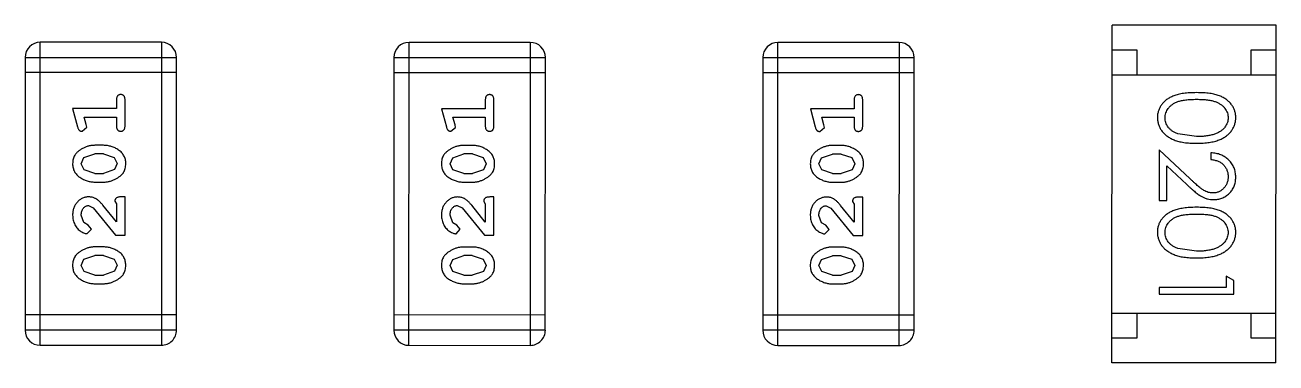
# Model space of a CAD drawing. Header units: inches. Extents: x -29 to 164, y -51 to 83.
# Drawn here: x 133.1 to 135.618, y 15.215 to 15.895 of the extents above; entities that cross this region are included whole.
import ezdxf

# ---------------------------------------------------------------- set-up
doc = ezdxf.new("R2010")
doc.units = ezdxf.units.IN
doc.header["$LTSCALE"] = 1.21
doc.header["$MEASUREMENT"] = 0
doc.layers.get('0').update_dxf_attribs({"linetype": 'CONTINUOUS'})

msp = doc.modelspace()

# ---------------------------------------------------------------- linework, layer by layer
at = {"color": 7, "linetype": 'Continuous'}
for p, q in [((135.2876, 15.2151), (135.2878, 15.8951)), ((135.6178, 15.8951), (135.2878, 15.8951)), ((135.6176, 15.2151), (135.6178, 15.8951)), ((133.1307, 15.2507), (133.1309, 15.8603)), ((133.3747, 15.8603), (133.1309, 15.8603)), ((133.3747, 15.8603), (133.3746, 15.2507)), ((133.873, 15.2506), (133.8731, 15.8602)), ((134.117, 15.8601), (133.8731, 15.8602)), ((134.117, 15.8601), (134.1169, 15.2505)), ((134.6153, 15.2504), (134.6154, 15.86)), ((134.8592, 15.86), (134.6154, 15.86)), ((134.8592, 15.86), (134.8591, 15.2504)), ((135.2877, 15.8451), (135.3377, 15.8451)), ((135.3377, 15.8451), (135.3377, 15.7951)), ((135.5677, 15.7951), (135.5677, 15.8451)), ((135.5677, 15.8451), (135.6177, 15.8451)), ((133.1004, 15.8299), (133.1003, 15.2812)), ((133.1004, 15.8299), (133.4052, 15.8298)), ((133.4051, 15.2812), (133.4052, 15.8298)), ((133.8427, 15.8297), (133.8425, 15.2811)), ((133.8427, 15.8297), (134.1475, 15.8296)), ((134.1473, 15.281), (134.1475, 15.8296)), ((134.5849, 15.8296), (134.5848, 15.2809)), ((134.5849, 15.8296), (134.8897, 15.8295)), ((134.8896, 15.2809), (134.8897, 15.8295)), ((133.4052, 15.7993), (133.1004, 15.7994)), ((134.1474, 15.7992), (133.8426, 15.7992)), ((134.8897, 15.799), (134.5849, 15.7991)), ((135.2877, 15.7951), (135.6177, 15.7951)), ((133.2842, 15.7443), (133.2842, 15.727)), ((133.3015, 15.6924), (133.3015, 15.7443)), ((134.0265, 15.7441), (134.0265, 15.7268)), ((134.0438, 15.6922), (134.0438, 15.7441)), ((134.7688, 15.744), (134.7688, 15.7267)), ((134.7861, 15.6921), (134.7861, 15.744)), ((133.1961, 15.727), (133.206, 15.6904)), ((133.2842, 15.727), (133.1961, 15.727)), ((133.2234, 15.6947), (133.2193, 15.7097)), ((133.2193, 15.7097), (133.2842, 15.7097)), ((133.2842, 15.7097), (133.2842, 15.6924)), ((133.9384, 15.7268), (133.9483, 15.6903)), ((134.0265, 15.7268), (133.9384, 15.7268)), ((133.9657, 15.6945), (133.9615, 15.7095)), ((133.9615, 15.7095), (134.0265, 15.7095)), ((134.0265, 15.7095), (134.0265, 15.6922)), ((134.6807, 15.7267), (134.6905, 15.6901)), ((134.7688, 15.7267), (134.6807, 15.7267)), ((134.7079, 15.6944), (134.7038, 15.7094)), ((134.7038, 15.7094), (134.7688, 15.7094)), ((134.7688, 15.7094), (134.7688, 15.6921)), ((133.2152, 15.6814), (133.2244, 15.6893)), ((133.2244, 15.6893), (133.2234, 15.6947)), ((133.9574, 15.6812), (133.9667, 15.6891)), ((133.9667, 15.6891), (133.9657, 15.6945)), ((134.6997, 15.6811), (134.709, 15.689)), ((134.709, 15.689), (134.7079, 15.6944)), ((135.458, 15.6706), (135.4203, 15.6763)), ((133.2187, 15.6282), (133.241, 15.6358)), ((133.2585, 15.6531), (133.2407, 15.6531)), ((133.2582, 15.6357), (133.241, 15.6358)), ((133.2582, 15.6357), (133.28, 15.6285)), ((133.961, 15.628), (133.9833, 15.6356)), ((134.0007, 15.6529), (133.983, 15.6529)), ((134.0005, 15.6356), (133.9833, 15.6356)), ((134.0005, 15.6356), (134.0222, 15.6283)), ((134.7032, 15.6279), (134.7255, 15.6354)), ((134.743, 15.6527), (134.7253, 15.6527)), ((134.7427, 15.6354), (134.7255, 15.6354)), ((134.7427, 15.6354), (134.7645, 15.6282)), ((135.383, 15.6437), (135.383, 15.5418)), ((135.445, 15.5855), (135.383, 15.6437)), ((135.4868, 15.6379), (135.4868, 15.6244)), ((133.2134, 15.616), (133.2187, 15.6282)), ((133.2192, 15.6037), (133.2134, 15.616)), ((133.28, 15.6285), (133.2858, 15.6162)), ((133.2858, 15.6162), (133.2805, 15.6041)), ((133.9557, 15.6159), (133.961, 15.628)), ((133.9615, 15.6035), (133.9557, 15.6159)), ((134.0222, 15.6283), (134.028, 15.616)), ((134.028, 15.616), (134.0228, 15.6039)), ((134.6979, 15.6157), (134.7032, 15.6279)), ((134.7037, 15.6034), (134.6979, 15.6157)), ((134.7645, 15.6282), (134.7703, 15.6159)), ((134.7703, 15.6159), (134.765, 15.6037)), ((135.3983, 15.5418), (135.3984, 15.6116)), ((135.3984, 15.6116), (135.4384, 15.574)), ((133.241, 15.5964), (133.2192, 15.6037)), ((133.241, 15.5964), (133.2582, 15.5964)), ((133.2805, 15.6041), (133.2582, 15.5964)), ((133.9833, 15.5963), (133.9615, 15.6035)), ((133.9833, 15.5963), (134.0005, 15.5963)), ((134.0228, 15.6039), (134.0005, 15.5963)), ((134.7255, 15.5961), (134.7037, 15.6034)), ((134.7255, 15.5961), (134.7427, 15.5961)), ((134.765, 15.6037), (134.7427, 15.5961)), ((133.2407, 15.5791), (133.2585, 15.5791)), ((133.983, 15.579), (134.0007, 15.579)), ((134.7252, 15.5788), (134.743, 15.5788)), ((133.281, 15.5406), (133.2842, 15.5351)), ((133.2842, 15.5351), (133.2842, 15.4989)), ((133.3015, 15.5492), (133.2936, 15.5492)), ((133.3015, 15.4721), (133.3015, 15.5492)), ((134.0233, 15.5404), (134.0265, 15.5349)), ((134.0265, 15.5349), (134.0264, 15.4987)), ((134.0438, 15.5491), (134.0359, 15.5491)), ((134.0437, 15.472), (134.0438, 15.5491)), ((134.7656, 15.5403), (134.7687, 15.5347)), ((134.7687, 15.5347), (134.7687, 15.4986)), ((134.786, 15.5489), (134.7782, 15.5489)), ((134.786, 15.4718), (134.786, 15.5489)), ((135.383, 15.5418), (135.3983, 15.5418)), ((133.2188, 15.4976), (133.2134, 15.5124)), ((133.2279, 15.5319), (133.2376, 15.5272)), ((133.2376, 15.5272), (133.2826, 15.4721)), ((133.2842, 15.4989), (133.2572, 15.5325)), ((133.961, 15.4974), (133.9557, 15.5123)), ((133.9702, 15.5318), (133.9799, 15.527)), ((133.9799, 15.527), (134.0249, 15.472)), ((134.0264, 15.4987), (133.9994, 15.5323)), ((134.7033, 15.4973), (134.6979, 15.5121)), ((134.7125, 15.5316), (134.7222, 15.5268)), ((134.7222, 15.5268), (134.7671, 15.4718)), ((134.7687, 15.4986), (134.7417, 15.5321)), ((133.2273, 15.4926), (133.2188, 15.4976)), ((133.2254, 15.4753), (133.2338, 15.4841)), ((133.2338, 15.4841), (133.2273, 15.4926)), ((133.9695, 15.4924), (133.961, 15.4974)), ((133.9677, 15.4751), (133.9761, 15.484)), ((133.9761, 15.484), (133.9695, 15.4924)), ((134.7118, 15.4923), (134.7033, 15.4973)), ((134.7099, 15.475), (134.7184, 15.4838)), ((134.7184, 15.4838), (134.7118, 15.4923)), ((133.2826, 15.4721), (133.3015, 15.4721)), ((134.0249, 15.472), (134.0437, 15.472)), ((134.7671, 15.4718), (134.786, 15.4718)), ((133.2584, 15.4485), (133.2407, 15.4485)), ((134.0007, 15.4484), (133.983, 15.4484)), ((134.743, 15.4482), (134.7252, 15.4482)), ((135.4579, 15.4398), (135.4202, 15.4455)), ((133.2134, 15.4115), (133.2187, 15.4237)), ((133.2192, 15.3992), (133.2134, 15.4115)), ((133.2187, 15.4237), (133.241, 15.4312)), ((133.2582, 15.4312), (133.241, 15.4312)), ((133.2582, 15.4312), (133.2799, 15.424)), ((133.2799, 15.424), (133.2857, 15.4117)), ((133.2857, 15.4117), (133.2804, 15.3995)), ((133.9556, 15.4114), (133.9609, 15.4235)), ((133.9614, 15.399), (133.9556, 15.4114)), ((133.9609, 15.4235), (133.9832, 15.4311)), ((134.0004, 15.4311), (133.9832, 15.4311)), ((134.0004, 15.4311), (134.0222, 15.4238)), ((134.0222, 15.4238), (134.028, 15.4115)), ((134.028, 15.4115), (134.0227, 15.3994)), ((134.6979, 15.4112), (134.7032, 15.4234)), ((134.7037, 15.3989), (134.6979, 15.4112)), ((134.7032, 15.4234), (134.7255, 15.4309)), ((134.7427, 15.4309), (134.7255, 15.4309)), ((134.7427, 15.4309), (134.7645, 15.4237)), ((134.7645, 15.4237), (134.7703, 15.4114)), ((134.7703, 15.4114), (134.765, 15.3992)), ((133.2409, 15.3919), (133.2192, 15.3992)), ((133.2409, 15.3919), (133.2582, 15.3919)), ((133.2804, 15.3995), (133.2582, 15.3919)), ((133.9832, 15.3918), (133.9614, 15.399)), ((133.9832, 15.3918), (134.0004, 15.3918)), ((134.0227, 15.3994), (134.0004, 15.3918)), ((134.7255, 15.3916), (134.7037, 15.3989)), ((134.7255, 15.3916), (134.7427, 15.3916)), ((134.765, 15.3992), (134.7427, 15.3916)), ((135.5175, 15.3898), (135.5175, 15.3667)), ((135.5329, 15.381), (135.5175, 15.3898)), ((133.2407, 15.3746), (133.2584, 15.3746)), ((133.9829, 15.3745), (134.0007, 15.3744)), ((134.7252, 15.3743), (134.7429, 15.3743)), ((135.3829, 15.3668), (135.3829, 15.3533)), ((135.5175, 15.3667), (135.3829, 15.3668)), ((135.5329, 15.3533), (135.5329, 15.381)), ((135.3829, 15.3533), (135.5329, 15.3533)), ((133.4051, 15.3116), (133.1003, 15.3117)), ((134.1473, 15.3115), (133.8425, 15.3116)), ((134.8896, 15.3113), (134.5848, 15.3114)), ((135.2876, 15.3151), (135.6176, 15.3151)), ((135.3376, 15.3151), (135.3376, 15.2651)), ((135.5676, 15.2651), (135.5676, 15.3151)), ((133.4051, 15.2812), (133.1003, 15.2812)), ((134.1473, 15.281), (133.8425, 15.2811)), ((134.8896, 15.2809), (134.5848, 15.2809)), ((135.3376, 15.2651), (135.2876, 15.2651)), ((135.6176, 15.2651), (135.5676, 15.2651)), ((133.1307, 15.2507), (133.3746, 15.2507)), ((133.873, 15.2506), (134.1169, 15.2505)), ((134.6153, 15.2504), (134.8591, 15.2504)), ((135.6176, 15.2151), (135.2876, 15.2151))]:
    msp.add_line(p, q, dxfattribs=at)
for centre, start, end in [((133.1309, 15.8299), 89.988, 179.988), ((133.3747, 15.8298), 359.988, 89.988), ((133.8731, 15.8297), 89.988, 179.988), ((134.117, 15.8297), 359.988, 89.988), ((134.6154, 15.8296), 89.988, 179.988), ((134.8592, 15.8295), 359.988, 89.988), ((133.1308, 15.2812), 179.988, 269.988), ((133.3746, 15.2812), 269.988, 359.988), ((133.873, 15.2811), 179.988, 269.988), ((134.1169, 15.281), 269.988, 359.988), ((134.6153, 15.2809), 179.988, 269.988), ((134.8591, 15.2809), 269.988, 359.988)]:
    msp.add_arc(centre, 0.0305, start, end, dxfattribs=at)
for points, knots in [([(133.2929, 15.7553), (133.2923, 15.7553), (133.2911, 15.7552), (133.2894, 15.7547), (133.2879, 15.7539), (133.2866, 15.7527), (133.2855, 15.7511), (133.2848, 15.7492), (133.2843, 15.7469), (133.2843, 15.7452), (133.2842, 15.7443)], [0, 0, 0, 0, 0.11517, 0.223509, 0.328254, 0.438012, 0.553651, 0.682263, 0.830856, 1, 1, 1, 1]), ([(133.3015, 15.7443), (133.3015, 15.7452), (133.3015, 15.7469), (133.301, 15.7492), (133.3003, 15.7512), (133.2992, 15.7527), (133.2979, 15.7539), (133.2964, 15.7547), (133.2947, 15.7552), (133.2935, 15.7553), (133.2929, 15.7553)], [0, 0, 0, 0, 0.169012, 0.317488, 0.445429, 0.560977, 0.67065, 0.776666, 0.88492, 1, 1, 1, 1]), ([(134.0352, 15.7551), (134.0345, 15.7551), (134.0334, 15.755), (134.0317, 15.7545), (134.0302, 15.7537), (134.0289, 15.7525), (134.0278, 15.751), (134.027, 15.749), (134.0266, 15.7467), (134.0265, 15.745), (134.0265, 15.7441)], [0, 0, 0, 0, 0.11517, 0.223509, 0.328254, 0.438012, 0.553651, 0.682263, 0.830856, 1, 1, 1, 1]), ([(134.0438, 15.7441), (134.0438, 15.745), (134.0437, 15.7467), (134.0433, 15.749), (134.0426, 15.751), (134.0415, 15.7525), (134.0401, 15.7537), (134.0386, 15.7545), (134.0369, 15.755), (134.0358, 15.7551), (134.0352, 15.7551)], [0, 0, 0, 0, 0.169012, 0.317488, 0.445429, 0.560977, 0.67065, 0.776666, 0.88492, 1, 1, 1, 1]), ([(134.7774, 15.755), (134.7768, 15.755), (134.7756, 15.7549), (134.7739, 15.7544), (134.7724, 15.7535), (134.7711, 15.7524), (134.77, 15.7508), (134.7693, 15.7489), (134.7688, 15.7466), (134.7688, 15.7449), (134.7688, 15.744)], [0, 0, 0, 0, 0.11517, 0.223509, 0.328254, 0.438012, 0.553651, 0.682263, 0.830856, 1, 1, 1, 1]), ([(134.7861, 15.744), (134.786, 15.7449), (134.786, 15.7466), (134.7855, 15.7489), (134.7848, 15.7508), (134.7837, 15.7524), (134.7824, 15.7536), (134.7809, 15.7544), (134.7792, 15.7549), (134.778, 15.755), (134.7774, 15.755)], [0, 0, 0, 0, 0.169012, 0.317488, 0.445429, 0.560977, 0.67065, 0.776666, 0.88492, 1, 1, 1, 1]), ([(135.4579, 15.759), (135.4556, 15.759), (135.4509, 15.759), (135.4442, 15.7587), (135.4378, 15.7582), (135.4319, 15.7575), (135.4263, 15.7566), (135.4212, 15.7555), (135.4165, 15.7542), (135.4121, 15.7527), (135.4081, 15.751), (135.4044, 15.7491), (135.4009, 15.7471), (135.3977, 15.745), (135.3947, 15.7427), (135.392, 15.7402), (135.3896, 15.7375), (135.3874, 15.7347), (135.3855, 15.7318), (135.3838, 15.7288), (135.3823, 15.7257), (135.3812, 15.7225), (135.3803, 15.7192), (135.3796, 15.7159), (135.3792, 15.7124), (135.3792, 15.7101), (135.3792, 15.7089)], [0, 0, 0, 0, 0.068113, 0.132564, 0.193427, 0.250218, 0.303569, 0.353576, 0.400235, 0.443586, 0.484619, 0.524292, 0.56238, 0.599049, 0.63494, 0.669782, 0.704009, 0.737842, 0.771098, 0.803896, 0.836415, 0.868639, 0.900715, 0.933378, 0.966213, 1, 1, 1, 1]), ([(135.3945, 15.7085), (135.3946, 15.7101), (135.3948, 15.7134), (135.3961, 15.7183), (135.3982, 15.723), (135.4005, 15.7268), (135.4028, 15.7296), (135.4048, 15.7317), (135.4069, 15.7336), (135.4092, 15.7354), (135.4117, 15.737), (135.4145, 15.7385), (135.4173, 15.7398), (135.4205, 15.7411), (135.4239, 15.7421), (135.4276, 15.7431), (135.4318, 15.7438), (135.4363, 15.7445), (135.4412, 15.745), (135.4465, 15.7453), (135.4521, 15.7456), (135.456, 15.7456), (135.458, 15.7456)], [0, 0, 0, 0, 0.060034, 0.120278, 0.182348, 0.247919, 0.281641, 0.315701, 0.350322, 0.385703, 0.421819, 0.459196, 0.497866, 0.538301, 0.58121, 0.628183, 0.679403, 0.734699, 0.794074, 0.858416, 0.927049, 1, 1, 1, 1]), ([(135.5368, 15.7089), (135.5368, 15.7101), (135.5368, 15.7124), (135.5364, 15.7159), (135.5357, 15.7192), (135.5348, 15.7225), (135.5336, 15.7257), (135.5322, 15.7288), (135.5304, 15.7319), (135.5285, 15.7348), (135.5263, 15.7376), (135.5238, 15.7403), (135.5211, 15.7428), (135.5182, 15.7451), (135.5149, 15.7472), (135.5115, 15.7493), (135.5078, 15.7511), (135.5038, 15.7528), (135.4995, 15.7543), (135.4948, 15.7555), (135.4897, 15.7567), (135.4842, 15.7575), (135.4782, 15.7582), (135.4718, 15.7587), (135.465, 15.759), (135.4604, 15.759), (135.4579, 15.759)], [0, 0, 0, 0, 0.033742, 0.066533, 0.099153, 0.13154, 0.164087, 0.196563, 0.229707, 0.263315, 0.297504, 0.331686, 0.366482, 0.4021, 0.438958, 0.476748, 0.515985, 0.556589, 0.599519, 0.645765, 0.695487, 0.748721, 0.805687, 0.866754, 0.931405, 1, 1, 1, 1]), ([(135.458, 15.7456), (135.46, 15.7456), (135.4639, 15.7456), (135.4696, 15.7453), (135.4749, 15.745), (135.4798, 15.7444), (135.4843, 15.7438), (135.4884, 15.743), (135.4922, 15.7421), (135.4956, 15.741), (135.4987, 15.7398), (135.5016, 15.7384), (135.5043, 15.7369), (135.5068, 15.7353), (135.5092, 15.7335), (135.5113, 15.7316), (135.5132, 15.7296), (135.5155, 15.7268), (135.5178, 15.723), (135.52, 15.7183), (135.5212, 15.7134), (135.5214, 15.7101), (135.5215, 15.7084)], [0, 0, 0, 0, 0.073302, 0.142286, 0.206253, 0.266017, 0.321612, 0.372532, 0.419497, 0.462398, 0.502825, 0.541489, 0.579034, 0.615143, 0.650298, 0.684912, 0.718701, 0.752189, 0.817245, 0.879117, 0.939613, 1, 1, 1, 1]), ([(133.206, 15.6904), (133.2063, 15.6896), (133.2067, 15.688), (133.2076, 15.6859), (133.2085, 15.6843), (133.2095, 15.6831), (133.2107, 15.6823), (133.212, 15.6818), (133.2135, 15.6814), (133.2146, 15.6814), (133.2152, 15.6814)], [0, 0, 0, 0, 0.187321, 0.344927, 0.475328, 0.579604, 0.674244, 0.773631, 0.882025, 1, 1, 1, 1]), ([(133.2842, 15.6924), (133.2842, 15.6915), (133.2843, 15.6898), (133.2847, 15.6875), (133.2855, 15.6855), (133.2866, 15.6839), (133.2879, 15.6828), (133.2894, 15.682), (133.2911, 15.6815), (133.2923, 15.6814), (133.2929, 15.6814)], [0, 0, 0, 0, 0.169102, 0.317658, 0.446239, 0.563118, 0.671828, 0.776546, 0.884858, 1, 1, 1, 1]), ([(133.2929, 15.6814), (133.2935, 15.6814), (133.2947, 15.6815), (133.2964, 15.682), (133.2979, 15.6828), (133.2992, 15.6839), (133.3003, 15.6855), (133.301, 15.6875), (133.3015, 15.6898), (133.3015, 15.6915), (133.3015, 15.6924)], [0, 0, 0, 0, 0.115051, 0.223278, 0.329269, 0.437893, 0.554681, 0.682591, 0.83103, 1, 1, 1, 1]), ([(133.9483, 15.6903), (133.9485, 15.6894), (133.949, 15.6879), (133.9498, 15.6858), (133.9508, 15.6841), (133.9518, 15.683), (133.953, 15.6822), (133.9543, 15.6816), (133.9558, 15.6813), (133.9569, 15.6812), (133.9574, 15.6812)], [0, 0, 0, 0, 0.187321, 0.344927, 0.475328, 0.579604, 0.674244, 0.773631, 0.882025, 1, 1, 1, 1]), ([(134.0265, 15.6922), (134.0265, 15.6913), (134.0266, 15.6896), (134.027, 15.6873), (134.0278, 15.6854), (134.0288, 15.6838), (134.0302, 15.6827), (134.0317, 15.6818), (134.0333, 15.6813), (134.0345, 15.6812), (134.0351, 15.6812)], [0, 0, 0, 0, 0.169102, 0.317658, 0.446239, 0.563118, 0.671828, 0.776546, 0.884858, 1, 1, 1, 1]), ([(134.0351, 15.6812), (134.0357, 15.6812), (134.0369, 15.6813), (134.0386, 15.6818), (134.0401, 15.6826), (134.0415, 15.6838), (134.0425, 15.6854), (134.0433, 15.6873), (134.0437, 15.6896), (134.0438, 15.6913), (134.0438, 15.6922)], [0, 0, 0, 0, 0.115051, 0.223278, 0.329269, 0.437893, 0.554681, 0.682591, 0.83103, 1, 1, 1, 1]), ([(134.6905, 15.6901), (134.6908, 15.6893), (134.6913, 15.6877), (134.6921, 15.6856), (134.693, 15.684), (134.694, 15.6828), (134.6952, 15.682), (134.6966, 15.6815), (134.6981, 15.6811), (134.6991, 15.6811), (134.6997, 15.6811)], [0, 0, 0, 0, 0.187321, 0.344927, 0.475328, 0.579604, 0.674244, 0.773631, 0.882025, 1, 1, 1, 1]), ([(134.7688, 15.6921), (134.7688, 15.6912), (134.7688, 15.6895), (134.7693, 15.6872), (134.77, 15.6852), (134.7711, 15.6836), (134.7724, 15.6825), (134.7739, 15.6816), (134.7756, 15.6811), (134.7768, 15.6811), (134.7774, 15.6811)], [0, 0, 0, 0, 0.169102, 0.317658, 0.446239, 0.563118, 0.671828, 0.776546, 0.884858, 1, 1, 1, 1]), ([(134.7774, 15.6811), (134.778, 15.6811), (134.7792, 15.6811), (134.7809, 15.6817), (134.7824, 15.6825), (134.7837, 15.6836), (134.7848, 15.6852), (134.7855, 15.6872), (134.786, 15.6895), (134.786, 15.6912), (134.7861, 15.6921)], [0, 0, 0, 0, 0.115051, 0.223278, 0.329269, 0.437893, 0.554681, 0.682591, 0.83103, 1, 1, 1, 1]), ([(135.3792, 15.7089), (135.3792, 15.7077), (135.3792, 15.7053), (135.3797, 15.7018), (135.3803, 15.6984), (135.3812, 15.695), (135.3825, 15.6918), (135.3839, 15.6886), (135.3856, 15.6855), (135.3876, 15.6825), (135.3899, 15.6796), (135.3924, 15.6769), (135.3952, 15.6743), (135.3982, 15.6719), (135.4015, 15.6696), (135.4051, 15.6675), (135.4089, 15.6656), (135.413, 15.6638), (135.4173, 15.6622), (135.4221, 15.6609), (135.4272, 15.6597), (135.4326, 15.6587), (135.4385, 15.658), (135.4446, 15.6575), (135.4512, 15.6572), (135.4556, 15.6572), (135.4579, 15.6571)], [0, 0, 0, 0, 0.033824, 0.067298, 0.10028, 0.133019, 0.165736, 0.198792, 0.232372, 0.266409, 0.301016, 0.336196, 0.371972, 0.408574, 0.446394, 0.485225, 0.525372, 0.567224, 0.611081, 0.65775, 0.70702, 0.759235, 0.814484, 0.873227, 0.934937, 1, 1, 1, 1]), ([(135.4203, 15.6763), (135.4192, 15.6767), (135.4172, 15.6774), (135.4143, 15.6788), (135.4115, 15.6802), (135.409, 15.6818), (135.4067, 15.6836), (135.4046, 15.6854), (135.4026, 15.6874), (135.4004, 15.6902), (135.398, 15.6939), (135.3961, 15.6986), (135.3947, 15.7035), (135.3946, 15.7068), (135.3945, 15.7085)], [0, 0, 0, 0, 0.075949, 0.148549, 0.218996, 0.286119, 0.351826, 0.416074, 0.478265, 0.540325, 0.660405, 0.774606, 0.887187, 1, 1, 1, 1]), ([(135.4579, 15.6571), (135.4602, 15.6572), (135.4647, 15.6572), (135.4713, 15.6575), (135.4775, 15.658), (135.4833, 15.6588), (135.4888, 15.6597), (135.4939, 15.6609), (135.4987, 15.6623), (135.5031, 15.6639), (135.5072, 15.6657), (135.511, 15.6676), (135.5146, 15.6697), (135.5179, 15.672), (135.5209, 15.6744), (135.5237, 15.677), (135.5262, 15.6797), (135.5284, 15.6826), (135.5304, 15.6855), (135.5321, 15.6886), (135.5336, 15.6918), (135.5348, 15.6951), (135.5357, 15.6984), (135.5364, 15.7018), (135.5368, 15.7053), (135.5368, 15.7077), (135.5368, 15.7089)], [0, 0, 0, 0, 0.065278, 0.127205, 0.186168, 0.241675, 0.294115, 0.343609, 0.390387, 0.434463, 0.476646, 0.517002, 0.555936, 0.593716, 0.630057, 0.665601, 0.700745, 0.734917, 0.768681, 0.802087, 0.834849, 0.867433, 0.900138, 0.932806, 0.966212, 1, 1, 1, 1]), ([(135.5215, 15.7084), (135.5214, 15.7068), (135.5212, 15.7035), (135.52, 15.6987), (135.5178, 15.694), (135.5155, 15.6902), (135.5132, 15.6874), (135.5112, 15.6853), (135.509, 15.6834), (135.5065, 15.6816), (135.5038, 15.6799), (135.5008, 15.6783), (135.4976, 15.6769), (135.4942, 15.6756), (135.4905, 15.6744), (135.4866, 15.6733), (135.4825, 15.6725), (135.4781, 15.6718), (135.4734, 15.6713), (135.4685, 15.6708), (135.4633, 15.6707), (135.4598, 15.6706), (135.458, 15.6706)], [0, 0, 0, 0, 0.059689, 0.119507, 0.181075, 0.246162, 0.279894, 0.314468, 0.350403, 0.387474, 0.426147, 0.466624, 0.508745, 0.553328, 0.600058, 0.649177, 0.700552, 0.754894, 0.811825, 0.871514, 0.934319, 1, 1, 1, 1]), ([(133.2407, 15.6531), (133.2397, 15.653), (133.2375, 15.653), (133.2343, 15.6527), (133.2312, 15.6522), (133.2281, 15.6515), (133.225, 15.6506), (133.222, 15.6495), (133.2191, 15.6482), (133.2162, 15.6467), (133.2134, 15.6451), (133.2109, 15.6435), (133.2086, 15.6418), (133.2065, 15.6401), (133.2046, 15.6384), (133.203, 15.6367), (133.2015, 15.635), (133.2, 15.6326), (133.1984, 15.6294), (133.1971, 15.6253), (133.1963, 15.6207), (133.1962, 15.6176), (133.1961, 15.6159)], [0, 0, 0, 0, 0.049855, 0.099516, 0.148482, 0.19758, 0.246804, 0.296268, 0.346517, 0.397047, 0.446826, 0.49336, 0.537801, 0.579207, 0.617974, 0.654833, 0.689171, 0.722088, 0.786392, 0.853518, 0.924186, 1, 1, 1, 1]), ([(133.3031, 15.6161), (133.303, 15.6176), (133.303, 15.6204), (133.3023, 15.6245), (133.3011, 15.6283), (133.2995, 15.6319), (133.2975, 15.6352), (133.295, 15.6383), (133.2921, 15.6411), (133.2887, 15.6435), (133.2851, 15.6457), (133.2814, 15.6477), (133.2777, 15.6493), (133.2739, 15.6507), (133.2701, 15.6517), (133.2663, 15.6525), (133.2624, 15.653), (133.2598, 15.653), (133.2585, 15.6531)], [0, 0, 0, 0, 0.067217, 0.131051, 0.19272, 0.252824, 0.312745, 0.373449, 0.436041, 0.501494, 0.567761, 0.632087, 0.695096, 0.757109, 0.817993, 0.878657, 0.939311, 1, 1, 1, 1]), ([(133.983, 15.6529), (133.9819, 15.6529), (133.9798, 15.6528), (133.9766, 15.6526), (133.9735, 15.652), (133.9703, 15.6513), (133.9673, 15.6504), (133.9643, 15.6493), (133.9613, 15.648), (133.9584, 15.6465), (133.9557, 15.6449), (133.9531, 15.6433), (133.9508, 15.6416), (133.9487, 15.64), (133.9469, 15.6383), (133.9452, 15.6365), (133.9438, 15.6348), (133.9422, 15.6324), (133.9406, 15.6293), (133.9393, 15.6251), (133.9385, 15.6206), (133.9384, 15.6174), (133.9384, 15.6158)], [0, 0, 0, 0, 0.049855, 0.099516, 0.148482, 0.19758, 0.246804, 0.296268, 0.346517, 0.397047, 0.446826, 0.49336, 0.537801, 0.579207, 0.617974, 0.654833, 0.689171, 0.722088, 0.786392, 0.853518, 0.924186, 1, 1, 1, 1]), ([(134.0453, 15.616), (134.0453, 15.6174), (134.0452, 15.6203), (134.0445, 15.6243), (134.0434, 15.6282), (134.0418, 15.6318), (134.0398, 15.6351), (134.0373, 15.6381), (134.0343, 15.6409), (134.0309, 15.6434), (134.0273, 15.6456), (134.0237, 15.6475), (134.02, 15.6492), (134.0162, 15.6506), (134.0124, 15.6516), (134.0085, 15.6524), (134.0047, 15.6528), (134.002, 15.6529), (134.0007, 15.6529)], [0, 0, 0, 0, 0.067217, 0.131051, 0.19272, 0.252824, 0.312745, 0.373449, 0.436041, 0.501494, 0.567761, 0.632087, 0.695096, 0.757109, 0.817993, 0.878657, 0.939311, 1, 1, 1, 1]), ([(134.7253, 15.6527), (134.7242, 15.6527), (134.722, 15.6527), (134.7189, 15.6524), (134.7157, 15.6519), (134.7126, 15.6512), (134.7096, 15.6503), (134.7066, 15.6492), (134.7036, 15.6479), (134.7007, 15.6464), (134.698, 15.6448), (134.6954, 15.6431), (134.6931, 15.6415), (134.691, 15.6398), (134.6891, 15.6381), (134.6875, 15.6364), (134.6861, 15.6347), (134.6845, 15.6323), (134.6829, 15.6291), (134.6816, 15.625), (134.6808, 15.6204), (134.6807, 15.6172), (134.6806, 15.6156)], [0, 0, 0, 0, 0.049855, 0.099516, 0.148482, 0.19758, 0.246804, 0.296268, 0.346517, 0.397047, 0.446826, 0.49336, 0.537801, 0.579207, 0.617974, 0.654833, 0.689171, 0.722088, 0.786392, 0.853518, 0.924186, 1, 1, 1, 1]), ([(134.7876, 15.6158), (134.7876, 15.6173), (134.7875, 15.6201), (134.7868, 15.6242), (134.7857, 15.628), (134.7841, 15.6316), (134.7821, 15.6349), (134.7795, 15.638), (134.7766, 15.6408), (134.7732, 15.6432), (134.7696, 15.6454), (134.7659, 15.6474), (134.7622, 15.649), (134.7585, 15.6504), (134.7546, 15.6514), (134.7508, 15.6522), (134.7469, 15.6527), (134.7443, 15.6527), (134.743, 15.6527)], [0, 0, 0, 0, 0.067217, 0.131051, 0.19272, 0.252824, 0.312745, 0.373449, 0.436041, 0.501494, 0.567761, 0.632087, 0.695096, 0.757109, 0.817993, 0.878657, 0.939311, 1, 1, 1, 1]), ([(135.5368, 15.589), (135.5368, 15.5906), (135.5367, 15.5939), (135.536, 15.5988), (135.5349, 15.6034), (135.5334, 15.6078), (135.5314, 15.612), (135.529, 15.616), (135.5261, 15.6199), (135.5228, 15.6234), (135.5192, 15.6267), (135.5153, 15.6296), (135.5111, 15.632), (135.5067, 15.634), (135.5021, 15.6357), (135.4972, 15.6368), (135.4921, 15.6376), (135.4886, 15.6378), (135.4868, 15.6379)], [0, 0, 0, 0, 0.06445, 0.126725, 0.187421, 0.247417, 0.306749, 0.366595, 0.427749, 0.490235, 0.553031, 0.614805, 0.676505, 0.738096, 0.801021, 0.864897, 0.931209, 1, 1, 1, 1]), ([(133.1961, 15.6159), (133.1961, 15.6145), (133.1962, 15.6117), (133.1969, 15.6076), (133.1981, 15.6038), (133.1996, 15.6002), (133.2017, 15.5969), (133.2042, 15.5938), (133.2072, 15.591), (133.2106, 15.5886), (133.2142, 15.5864), (133.2178, 15.5845), (133.2215, 15.5828), (133.2253, 15.5815), (133.2291, 15.5804), (133.2329, 15.5797), (133.2368, 15.5792), (133.2394, 15.5791), (133.2407, 15.5791)], [0, 0, 0, 0, 0.06692, 0.130834, 0.19258, 0.252759, 0.312631, 0.373411, 0.436359, 0.501894, 0.568244, 0.632472, 0.69556, 0.757163, 0.818592, 0.878885, 0.939235, 1, 1, 1, 1]), ([(133.2585, 15.5791), (133.2595, 15.5791), (133.2617, 15.5792), (133.2648, 15.5795), (133.268, 15.58), (133.2711, 15.5807), (133.2741, 15.5815), (133.2771, 15.5827), (133.2801, 15.5839), (133.2829, 15.5854), (133.2857, 15.587), (133.2882, 15.5886), (133.2905, 15.5902), (133.2926, 15.5919), (133.2945, 15.5936), (133.2962, 15.5953), (133.2976, 15.597), (133.2992, 15.5994), (133.3008, 15.6026), (133.3021, 15.6068), (133.3029, 15.6113), (133.303, 15.6145), (133.3031, 15.6161)], [0, 0, 0, 0, 0.049886, 0.09882, 0.148132, 0.19689, 0.246038, 0.295176, 0.345305, 0.395692, 0.445312, 0.491875, 0.535813, 0.577009, 0.616081, 0.652689, 0.687585, 0.720206, 0.785062, 0.85223, 0.923759, 1, 1, 1, 1]), ([(133.9384, 15.6158), (133.9384, 15.6143), (133.9385, 15.6115), (133.9392, 15.6074), (133.9403, 15.6036), (133.9419, 15.6), (133.944, 15.5967), (133.9465, 15.5937), (133.9494, 15.5909), (133.9528, 15.5884), (133.9564, 15.5862), (133.9601, 15.5843), (133.9638, 15.5826), (133.9676, 15.5813), (133.9714, 15.5802), (133.9752, 15.5795), (133.9791, 15.579), (133.9817, 15.579), (133.983, 15.579)], [0, 0, 0, 0, 0.06692, 0.130834, 0.19258, 0.252759, 0.312631, 0.373411, 0.436359, 0.501894, 0.568244, 0.632472, 0.69556, 0.757163, 0.818592, 0.878885, 0.939235, 1, 1, 1, 1]), ([(134.0007, 15.579), (134.0018, 15.579), (134.0039, 15.579), (134.0071, 15.5793), (134.0102, 15.5798), (134.0133, 15.5805), (134.0164, 15.5814), (134.0194, 15.5825), (134.0223, 15.5838), (134.0252, 15.5852), (134.0279, 15.5868), (134.0305, 15.5884), (134.0328, 15.5901), (134.0349, 15.5917), (134.0368, 15.5934), (134.0384, 15.5951), (134.0399, 15.5969), (134.0415, 15.5992), (134.0431, 15.6024), (134.0444, 15.6066), (134.0452, 15.6112), (134.0453, 15.6143), (134.0453, 15.616)], [0, 0, 0, 0, 0.049886, 0.09882, 0.148132, 0.19689, 0.246038, 0.295176, 0.345305, 0.395692, 0.445312, 0.491875, 0.535813, 0.577009, 0.616081, 0.652689, 0.687585, 0.720206, 0.785062, 0.85223, 0.923759, 1, 1, 1, 1]), ([(134.6806, 15.6156), (134.6807, 15.6142), (134.6807, 15.6114), (134.6815, 15.6073), (134.6826, 15.6034), (134.6842, 15.5999), (134.6862, 15.5966), (134.6887, 15.5935), (134.6917, 15.5907), (134.6951, 15.5883), (134.6987, 15.5861), (134.7024, 15.5841), (134.7061, 15.5825), (134.7098, 15.5812), (134.7136, 15.5801), (134.7175, 15.5794), (134.7213, 15.5789), (134.7239, 15.5788), (134.7252, 15.5788)], [0, 0, 0, 0, 0.06692, 0.130834, 0.19258, 0.252759, 0.312631, 0.373411, 0.436359, 0.501894, 0.568244, 0.632472, 0.69556, 0.757163, 0.818592, 0.878885, 0.939235, 1, 1, 1, 1]), ([(134.743, 15.5788), (134.7441, 15.5788), (134.7462, 15.5789), (134.7494, 15.5792), (134.7525, 15.5796), (134.7556, 15.5803), (134.7586, 15.5812), (134.7616, 15.5824), (134.7646, 15.5836), (134.7675, 15.5851), (134.7702, 15.5867), (134.7728, 15.5883), (134.7751, 15.5899), (134.7772, 15.5916), (134.779, 15.5933), (134.7807, 15.595), (134.7821, 15.5967), (134.7837, 15.5991), (134.7853, 15.6022), (134.7866, 15.6064), (134.7875, 15.611), (134.7876, 15.6142), (134.7876, 15.6158)], [0, 0, 0, 0, 0.049886, 0.09882, 0.148132, 0.19689, 0.246038, 0.295176, 0.345305, 0.395692, 0.445312, 0.491875, 0.535813, 0.577009, 0.616081, 0.652689, 0.687585, 0.720206, 0.785062, 0.85223, 0.923759, 1, 1, 1, 1]), ([(135.4868, 15.6244), (135.4882, 15.6243), (135.4908, 15.624), (135.4945, 15.6233), (135.4981, 15.6224), (135.5014, 15.6211), (135.5045, 15.6196), (135.5074, 15.6179), (135.51, 15.6159), (135.5124, 15.6136), (135.5145, 15.6112), (135.5164, 15.6085), (135.5179, 15.6058), (135.5192, 15.6028), (135.5202, 15.5997), (135.5209, 15.5965), (135.5213, 15.5931), (135.5214, 15.5908), (135.5214, 15.5897)], [0, 0, 0, 0, 0.073648, 0.143686, 0.210962, 0.275557, 0.338064, 0.399311, 0.4594, 0.51934, 0.579024, 0.637809, 0.695959, 0.754122, 0.813113, 0.873453, 0.935561, 1, 1, 1, 1]), ([(135.491, 15.5571), (135.4894, 15.5572), (135.4862, 15.5573), (135.4814, 15.5583), (135.4767, 15.56), (135.4729, 15.562), (135.4698, 15.5641), (135.4671, 15.566), (135.4642, 15.5683), (135.4609, 15.571), (135.4574, 15.574), (135.4535, 15.5775), (135.4494, 15.5814), (135.4465, 15.5841), (135.445, 15.5855)], [0, 0, 0, 0, 0.088014, 0.174976, 0.2638, 0.355443, 0.406413, 0.465519, 0.533076, 0.609353, 0.693899, 0.787171, 0.889197, 1, 1, 1, 1]), ([(135.5214, 15.5897), (135.5214, 15.5885), (135.5213, 15.5863), (135.5209, 15.5831), (135.5202, 15.58), (135.5192, 15.577), (135.518, 15.5742), (135.5164, 15.5715), (135.5146, 15.5689), (135.5125, 15.5665), (135.5102, 15.5643), (135.5078, 15.5624), (135.5053, 15.5608), (135.5026, 15.5594), (135.4999, 15.5584), (135.497, 15.5577), (135.4941, 15.5572), (135.492, 15.5571), (135.491, 15.5571)], [0, 0, 0, 0, 0.068027, 0.133505, 0.19695, 0.26027, 0.322741, 0.384982, 0.448465, 0.513424, 0.578224, 0.640011, 0.700094, 0.760067, 0.819012, 0.877878, 0.938035, 1, 1, 1, 1]), ([(135.4922, 15.5437), (135.4937, 15.5437), (135.4966, 15.5438), (135.5009, 15.5444), (135.5051, 15.5454), (135.5091, 15.5467), (135.5129, 15.5485), (135.5166, 15.5507), (135.5202, 15.5532), (135.5236, 15.5561), (135.5267, 15.5593), (135.5294, 15.5629), (135.5317, 15.5666), (135.5336, 15.5706), (135.535, 15.5749), (135.5361, 15.5794), (135.5367, 15.5841), (135.5368, 15.5873), (135.5368, 15.589)], [0, 0, 0, 0, 0.06271, 0.123347, 0.183401, 0.242828, 0.302097, 0.36242, 0.423725, 0.487032, 0.550491, 0.612709, 0.674265, 0.73617, 0.799211, 0.863483, 0.930525, 1, 1, 1, 1]), ([(135.4384, 15.574), (135.4399, 15.5726), (135.4429, 15.5698), (135.4473, 15.5659), (135.4514, 15.5623), (135.4553, 15.5591), (135.4589, 15.5562), (135.4623, 15.5538), (135.4654, 15.5517), (135.4693, 15.5493), (135.474, 15.547), (135.4799, 15.5451), (135.486, 15.5439), (135.4901, 15.5437), (135.4922, 15.5437)], [0, 0, 0, 0, 0.09953, 0.192079, 0.277712, 0.357454, 0.429648, 0.495771, 0.555538, 0.608657, 0.707578, 0.804328, 0.901298, 1, 1, 1, 1]), ([(133.2289, 15.5492), (133.2277, 15.5492), (133.2255, 15.5491), (133.2223, 15.5487), (133.2192, 15.5478), (133.2162, 15.5467), (133.2134, 15.5452), (133.2107, 15.5435), (133.2081, 15.5414), (133.2056, 15.539), (133.2034, 15.5363), (133.2014, 15.5335), (133.1998, 15.5304), (133.1984, 15.5272), (133.1974, 15.5238), (133.1966, 15.5202), (133.1962, 15.5164), (133.1961, 15.5139), (133.1961, 15.5126)], [0, 0, 0, 0, 0.060981, 0.120256, 0.178148, 0.236115, 0.293993, 0.352864, 0.413358, 0.476056, 0.539296, 0.602396, 0.665116, 0.728325, 0.792919, 0.859317, 0.928302, 1, 1, 1, 1]), ([(133.2572, 15.5325), (133.2564, 15.5333), (133.2549, 15.535), (133.2527, 15.5374), (133.2506, 15.5395), (133.2486, 15.5414), (133.2467, 15.543), (133.2449, 15.5444), (133.2433, 15.5455), (133.2412, 15.5466), (133.2387, 15.5477), (133.2355, 15.5486), (133.2322, 15.5491), (133.23, 15.5492), (133.2289, 15.5492)], [0, 0, 0, 0, 0.103002, 0.197728, 0.285279, 0.365235, 0.437224, 0.502446, 0.560545, 0.611446, 0.707576, 0.80349, 0.900532, 1, 1, 1, 1]), ([(133.2936, 15.5492), (133.2926, 15.5492), (133.2906, 15.5492), (133.2879, 15.5487), (133.2856, 15.548), (133.2839, 15.547), (133.2826, 15.5457), (133.2817, 15.5441), (133.2811, 15.5424), (133.2811, 15.5412), (133.281, 15.5406)], [0, 0, 0, 0, 0.1844, 0.34094, 0.473574, 0.586824, 0.690029, 0.789175, 0.890445, 1, 1, 1, 1]), ([(133.9711, 15.5491), (133.97, 15.549), (133.9678, 15.549), (133.9646, 15.5485), (133.9615, 15.5477), (133.9585, 15.5466), (133.9556, 15.5451), (133.9529, 15.5433), (133.9503, 15.5412), (133.9479, 15.5388), (133.9457, 15.5362), (133.9437, 15.5333), (133.942, 15.5303), (133.9407, 15.5271), (133.9397, 15.5236), (133.9389, 15.5201), (133.9384, 15.5163), (133.9384, 15.5137), (133.9384, 15.5124)], [0, 0, 0, 0, 0.060981, 0.120256, 0.178148, 0.236115, 0.293993, 0.352864, 0.413358, 0.476056, 0.539296, 0.602396, 0.665116, 0.728325, 0.792919, 0.859317, 0.928302, 1, 1, 1, 1]), ([(133.9994, 15.5323), (133.9986, 15.5332), (133.9972, 15.5349), (133.9949, 15.5372), (133.9928, 15.5394), (133.9908, 15.5412), (133.989, 15.5428), (133.9872, 15.5442), (133.9856, 15.5453), (133.9835, 15.5464), (133.981, 15.5475), (133.9778, 15.5484), (133.9745, 15.549), (133.9723, 15.549), (133.9711, 15.5491)], [0, 0, 0, 0, 0.103002, 0.197728, 0.285279, 0.365235, 0.437224, 0.502446, 0.560545, 0.611446, 0.707576, 0.80349, 0.900532, 1, 1, 1, 1]), ([(134.0359, 15.5491), (134.0348, 15.549), (134.0329, 15.549), (134.0301, 15.5486), (134.0279, 15.5479), (134.0262, 15.5468), (134.0249, 15.5455), (134.024, 15.544), (134.0234, 15.5423), (134.0233, 15.541), (134.0233, 15.5404)], [0, 0, 0, 0, 0.1844, 0.34094, 0.473574, 0.586824, 0.690029, 0.789175, 0.890445, 1, 1, 1, 1]), ([(134.7134, 15.5489), (134.7123, 15.5489), (134.7101, 15.5488), (134.7068, 15.5483), (134.7037, 15.5475), (134.7008, 15.5464), (134.6979, 15.5449), (134.6952, 15.5431), (134.6926, 15.541), (134.6902, 15.5387), (134.6879, 15.536), (134.686, 15.5332), (134.6843, 15.5301), (134.6829, 15.5269), (134.6819, 15.5235), (134.6811, 15.5199), (134.6807, 15.5161), (134.6806, 15.5136), (134.6806, 15.5123)], [0, 0, 0, 0, 0.060981, 0.120256, 0.178148, 0.236115, 0.293993, 0.352864, 0.413358, 0.476056, 0.539296, 0.602396, 0.665116, 0.728325, 0.792919, 0.859317, 0.928302, 1, 1, 1, 1]), ([(134.7417, 15.5321), (134.7409, 15.533), (134.7394, 15.5347), (134.7372, 15.5371), (134.7351, 15.5392), (134.7331, 15.5411), (134.7312, 15.5427), (134.7295, 15.544), (134.7278, 15.5452), (134.7258, 15.5463), (134.7232, 15.5474), (134.7201, 15.5483), (134.7168, 15.5488), (134.7145, 15.5489), (134.7134, 15.5489)], [0, 0, 0, 0, 0.103002, 0.197728, 0.285279, 0.365235, 0.437224, 0.502446, 0.560545, 0.611446, 0.707576, 0.80349, 0.900532, 1, 1, 1, 1]), ([(134.7782, 15.5489), (134.7771, 15.5489), (134.7751, 15.5488), (134.7724, 15.5484), (134.7702, 15.5477), (134.7684, 15.5467), (134.7671, 15.5454), (134.7662, 15.5438), (134.7657, 15.5421), (134.7656, 15.5409), (134.7656, 15.5403)], [0, 0, 0, 0, 0.1844, 0.34094, 0.473574, 0.586824, 0.690029, 0.789175, 0.890445, 1, 1, 1, 1]), ([(133.1961, 15.5126), (133.1961, 15.5109), (133.1963, 15.5075), (133.1971, 15.5026), (133.1985, 15.4978), (133.2005, 15.4933), (133.203, 15.4892), (133.2058, 15.4855), (133.2091, 15.4824), (133.2127, 15.4799), (133.2162, 15.4779), (133.2195, 15.4764), (133.2226, 15.4755), (133.2245, 15.4754), (133.2254, 15.4753)], [0, 0, 0, 0, 0.098286, 0.193983, 0.289056, 0.384352, 0.477435, 0.566197, 0.652355, 0.737986, 0.818188, 0.887401, 0.94802, 1, 1, 1, 1]), ([(133.2134, 15.5124), (133.2134, 15.5138), (133.2135, 15.5165), (133.2144, 15.5203), (133.2157, 15.5237), (133.2177, 15.5266), (133.2199, 15.5289), (133.2224, 15.5307), (133.2251, 15.5317), (133.227, 15.5319), (133.2279, 15.5319)], [0, 0, 0, 0, 0.156344, 0.299348, 0.4327, 0.561, 0.682299, 0.791883, 0.89611, 1, 1, 1, 1]), ([(133.9384, 15.5124), (133.9384, 15.5107), (133.9385, 15.5074), (133.9394, 15.5024), (133.9408, 15.4977), (133.9428, 15.4932), (133.9452, 15.489), (133.9481, 15.4854), (133.9513, 15.4822), (133.9549, 15.4797), (133.9585, 15.4778), (133.9618, 15.4763), (133.9648, 15.4754), (133.9668, 15.4752), (133.9677, 15.4751)], [0, 0, 0, 0, 0.098286, 0.193983, 0.289056, 0.384352, 0.477435, 0.566197, 0.652355, 0.737986, 0.818188, 0.887401, 0.94802, 1, 1, 1, 1]), ([(133.9557, 15.5123), (133.9557, 15.5137), (133.9558, 15.5164), (133.9566, 15.5202), (133.958, 15.5236), (133.9599, 15.5265), (133.9622, 15.5288), (133.9647, 15.5305), (133.9674, 15.5316), (133.9693, 15.5317), (133.9702, 15.5318)], [0, 0, 0, 0, 0.156344, 0.299348, 0.4327, 0.561, 0.682299, 0.791883, 0.89611, 1, 1, 1, 1]), ([(134.6806, 15.5123), (134.6807, 15.5106), (134.6808, 15.5072), (134.6816, 15.5023), (134.6831, 15.4975), (134.6851, 15.493), (134.6875, 15.4889), (134.6904, 15.4852), (134.6936, 15.4821), (134.6972, 15.4796), (134.7007, 15.4776), (134.7041, 15.4761), (134.7071, 15.4752), (134.709, 15.475), (134.7099, 15.475)], [0, 0, 0, 0, 0.098286, 0.193983, 0.289056, 0.384352, 0.477435, 0.566197, 0.652355, 0.737986, 0.818188, 0.887401, 0.94802, 1, 1, 1, 1]), ([(134.6979, 15.5121), (134.698, 15.5135), (134.698, 15.5162), (134.6989, 15.52), (134.7003, 15.5234), (134.7022, 15.5263), (134.7045, 15.5286), (134.7069, 15.5304), (134.7096, 15.5314), (134.7115, 15.5315), (134.7125, 15.5316)], [0, 0, 0, 0, 0.156344, 0.299348, 0.4327, 0.561, 0.682299, 0.791883, 0.89611, 1, 1, 1, 1]), ([(135.4579, 15.5283), (135.4555, 15.5283), (135.4509, 15.5282), (135.4441, 15.5279), (135.4378, 15.5274), (135.4318, 15.5267), (135.4263, 15.5258), (135.4211, 15.5248), (135.4164, 15.5234), (135.4121, 15.5219), (135.4081, 15.5202), (135.4043, 15.5184), (135.4009, 15.5164), (135.3977, 15.5142), (135.3947, 15.5119), (135.392, 15.5094), (135.3895, 15.5068), (135.3873, 15.504), (135.3854, 15.501), (135.3837, 15.498), (135.3823, 15.4949), (135.3811, 15.4917), (135.3802, 15.4885), (135.3796, 15.4851), (135.3792, 15.4817), (135.3791, 15.4793), (135.3791, 15.4781)], [0, 0, 0, 0, 0.068113, 0.132564, 0.193427, 0.250218, 0.303569, 0.353576, 0.400235, 0.443586, 0.484619, 0.524292, 0.56238, 0.599049, 0.63494, 0.669782, 0.704009, 0.737842, 0.771098, 0.803896, 0.836415, 0.868639, 0.900715, 0.933378, 0.966213, 1, 1, 1, 1]), ([(135.3945, 15.4777), (135.3946, 15.4793), (135.3947, 15.4826), (135.396, 15.4875), (135.3981, 15.4923), (135.4005, 15.496), (135.4028, 15.4989), (135.4047, 15.5009), (135.4069, 15.5028), (135.4092, 15.5046), (135.4117, 15.5062), (135.4144, 15.5077), (135.4173, 15.509), (135.4204, 15.5103), (135.4238, 15.5114), (135.4276, 15.5123), (135.4317, 15.5131), (135.4362, 15.5137), (135.4411, 15.5142), (135.4464, 15.5145), (135.4521, 15.5148), (135.456, 15.5148), (135.458, 15.5148)], [0, 0, 0, 0, 0.060034, 0.120278, 0.182348, 0.247919, 0.281641, 0.315701, 0.350322, 0.385703, 0.421819, 0.459196, 0.497866, 0.538301, 0.58121, 0.628183, 0.679403, 0.734699, 0.794074, 0.858416, 0.927049, 1, 1, 1, 1]), ([(135.5368, 15.4781), (135.5368, 15.4793), (135.5367, 15.4816), (135.5363, 15.4851), (135.5357, 15.4885), (135.5347, 15.4917), (135.5336, 15.495), (135.5321, 15.4981), (135.5304, 15.5011), (135.5284, 15.5041), (135.5262, 15.5069), (135.5238, 15.5095), (135.5211, 15.512), (135.5181, 15.5143), (135.5149, 15.5165), (135.5115, 15.5185), (135.5077, 15.5203), (135.5038, 15.522), (135.4995, 15.5235), (135.4948, 15.5248), (135.4897, 15.5259), (135.4841, 15.5267), (135.4782, 15.5274), (135.4718, 15.5279), (135.465, 15.5282), (135.4603, 15.5283), (135.4579, 15.5283)], [0, 0, 0, 0, 0.033742, 0.066533, 0.099153, 0.13154, 0.164087, 0.196563, 0.229707, 0.263315, 0.297504, 0.331686, 0.366482, 0.4021, 0.438958, 0.476748, 0.515985, 0.556589, 0.599519, 0.645765, 0.695487, 0.748721, 0.805687, 0.866754, 0.931405, 1, 1, 1, 1]), ([(135.458, 15.5148), (135.46, 15.5148), (135.4639, 15.5148), (135.4695, 15.5145), (135.4748, 15.5142), (135.4797, 15.5137), (135.4842, 15.5131), (135.4884, 15.5122), (135.4921, 15.5113), (135.4956, 15.5102), (135.4987, 15.509), (135.5016, 15.5076), (135.5043, 15.5061), (135.5068, 15.5045), (135.5091, 15.5028), (135.5112, 15.5009), (135.5132, 15.4989), (135.5154, 15.496), (135.5178, 15.4923), (135.5199, 15.4875), (135.5211, 15.4826), (135.5213, 15.4793), (135.5214, 15.4777)], [0, 0, 0, 0, 0.073302, 0.142286, 0.206253, 0.266017, 0.321612, 0.372532, 0.419497, 0.462398, 0.502825, 0.541489, 0.579034, 0.615143, 0.650298, 0.684912, 0.718701, 0.752189, 0.817245, 0.879117, 0.939613, 1, 1, 1, 1]), ([(135.3791, 15.4781), (135.3791, 15.477), (135.3792, 15.4746), (135.3796, 15.4711), (135.3803, 15.4676), (135.3812, 15.4643), (135.3824, 15.461), (135.3838, 15.4578), (135.3856, 15.4547), (135.3876, 15.4517), (135.3898, 15.4488), (135.3924, 15.4461), (135.3951, 15.4435), (135.3982, 15.4411), (135.4015, 15.4388), (135.405, 15.4368), (135.4088, 15.4348), (135.4129, 15.4331), (135.4173, 15.4314), (135.4221, 15.4301), (135.4271, 15.4289), (135.4326, 15.428), (135.4384, 15.4273), (135.4446, 15.4267), (135.4511, 15.4264), (135.4556, 15.4264), (135.4579, 15.4264)], [0, 0, 0, 0, 0.033824, 0.067298, 0.10028, 0.133019, 0.165736, 0.198792, 0.232372, 0.266409, 0.301016, 0.336196, 0.371972, 0.408574, 0.446394, 0.485225, 0.525372, 0.567224, 0.611081, 0.65775, 0.70702, 0.759235, 0.814484, 0.873227, 0.934937, 1, 1, 1, 1]), ([(135.4202, 15.4455), (135.4192, 15.4459), (135.4171, 15.4467), (135.4142, 15.448), (135.4115, 15.4494), (135.409, 15.4511), (135.4066, 15.4528), (135.4045, 15.4546), (135.4026, 15.4567), (135.4004, 15.4595), (135.398, 15.4632), (135.396, 15.4679), (135.3947, 15.4727), (135.3946, 15.476), (135.3945, 15.4777)], [0, 0, 0, 0, 0.075949, 0.148549, 0.218996, 0.286119, 0.351826, 0.416074, 0.478265, 0.540325, 0.660405, 0.774606, 0.887187, 1, 1, 1, 1]), ([(135.4579, 15.4264), (135.4602, 15.4264), (135.4647, 15.4264), (135.4712, 15.4267), (135.4774, 15.4273), (135.4833, 15.428), (135.4888, 15.429), (135.4939, 15.4301), (135.4986, 15.4315), (135.5031, 15.4331), (135.5071, 15.4349), (135.511, 15.4368), (135.5145, 15.439), (135.5178, 15.4412), (135.5209, 15.4436), (135.5237, 15.4462), (135.5262, 15.4489), (135.5284, 15.4518), (135.5304, 15.4548), (135.5321, 15.4579), (135.5336, 15.461), (135.5347, 15.4643), (135.5357, 15.4676), (135.5363, 15.471), (135.5367, 15.4745), (135.5368, 15.4769), (135.5368, 15.4781)], [0, 0, 0, 0, 0.065278, 0.127205, 0.186168, 0.241675, 0.294115, 0.343609, 0.390387, 0.434463, 0.476646, 0.517002, 0.555936, 0.593716, 0.630057, 0.665601, 0.700745, 0.734917, 0.768681, 0.802087, 0.834849, 0.867433, 0.900138, 0.932806, 0.966212, 1, 1, 1, 1]), ([(135.5214, 15.4777), (135.5213, 15.476), (135.5211, 15.4727), (135.5199, 15.4679), (135.5178, 15.4632), (135.5154, 15.4595), (135.5131, 15.4566), (135.5111, 15.4546), (135.5089, 15.4526), (135.5064, 15.4508), (135.5037, 15.4491), (135.5008, 15.4476), (135.4976, 15.4461), (135.4942, 15.4448), (135.4905, 15.4436), (135.4866, 15.4426), (135.4824, 15.4418), (135.478, 15.441), (135.4733, 15.4405), (135.4684, 15.4401), (135.4633, 15.4399), (135.4597, 15.4398), (135.4579, 15.4398)], [0, 0, 0, 0, 0.059689, 0.119507, 0.181075, 0.246162, 0.279894, 0.314468, 0.350403, 0.387474, 0.426147, 0.466624, 0.508745, 0.553328, 0.600058, 0.649177, 0.700552, 0.754894, 0.811825, 0.871514, 0.934319, 1, 1, 1, 1]), ([(133.2407, 15.4485), (133.2396, 15.4485), (133.2375, 15.4485), (133.2343, 15.4482), (133.2311, 15.4477), (133.228, 15.447), (133.225, 15.4461), (133.222, 15.445), (133.219, 15.4437), (133.2161, 15.4422), (133.2134, 15.4406), (133.2108, 15.4389), (133.2085, 15.4373), (133.2064, 15.4356), (133.2046, 15.4339), (133.2029, 15.4322), (133.2015, 15.4305), (133.1999, 15.4281), (133.1983, 15.4249), (133.197, 15.4208), (133.1962, 15.4162), (133.1961, 15.413), (133.1961, 15.4114)], [0, 0, 0, 0, 0.049855, 0.099516, 0.148482, 0.19758, 0.246804, 0.296268, 0.346517, 0.397047, 0.446826, 0.49336, 0.537801, 0.579207, 0.617974, 0.654833, 0.689171, 0.722088, 0.786392, 0.853518, 0.924186, 1, 1, 1, 1]), ([(133.303, 15.4116), (133.303, 15.4131), (133.3029, 15.4159), (133.3022, 15.42), (133.3011, 15.4238), (133.2995, 15.4274), (133.2975, 15.4307), (133.295, 15.4338), (133.292, 15.4366), (133.2886, 15.439), (133.285, 15.4412), (133.2814, 15.4432), (133.2776, 15.4448), (133.2739, 15.4462), (133.2701, 15.4472), (133.2662, 15.448), (133.2623, 15.4485), (133.2597, 15.4485), (133.2584, 15.4485)], [0, 0, 0, 0, 0.067217, 0.131051, 0.19272, 0.252824, 0.312745, 0.373449, 0.436041, 0.501494, 0.567761, 0.632087, 0.695096, 0.757109, 0.817993, 0.878657, 0.939311, 1, 1, 1, 1]), ([(133.983, 15.4484), (133.9819, 15.4484), (133.9797, 15.4483), (133.9765, 15.448), (133.9734, 15.4475), (133.9703, 15.4468), (133.9673, 15.4459), (133.9642, 15.4448), (133.9613, 15.4435), (133.9584, 15.442), (133.9557, 15.4404), (133.9531, 15.4388), (133.9508, 15.4371), (133.9487, 15.4355), (133.9468, 15.4337), (133.9452, 15.432), (133.9438, 15.4303), (133.9422, 15.4279), (133.9406, 15.4248), (133.9393, 15.4206), (133.9385, 15.416), (133.9384, 15.4129), (133.9383, 15.4113)], [0, 0, 0, 0, 0.049855, 0.099516, 0.148482, 0.19758, 0.246804, 0.296268, 0.346517, 0.397047, 0.446826, 0.49336, 0.537801, 0.579207, 0.617974, 0.654833, 0.689171, 0.722088, 0.786392, 0.853518, 0.924186, 1, 1, 1, 1]), ([(134.0453, 15.4115), (134.0453, 15.4129), (134.0452, 15.4157), (134.0445, 15.4198), (134.0434, 15.4237), (134.0418, 15.4272), (134.0397, 15.4306), (134.0372, 15.4336), (134.0343, 15.4364), (134.0309, 15.4389), (134.0273, 15.4411), (134.0236, 15.443), (134.0199, 15.4447), (134.0162, 15.446), (134.0123, 15.4471), (134.0085, 15.4478), (134.0046, 15.4483), (134.002, 15.4484), (134.0007, 15.4484)], [0, 0, 0, 0, 0.067217, 0.131051, 0.19272, 0.252824, 0.312745, 0.373449, 0.436041, 0.501494, 0.567761, 0.632087, 0.695096, 0.757109, 0.817993, 0.878657, 0.939311, 1, 1, 1, 1]), ([(134.7252, 15.4482), (134.7241, 15.4482), (134.722, 15.4482), (134.7188, 15.4479), (134.7157, 15.4473), (134.7126, 15.4467), (134.7095, 15.4458), (134.7065, 15.4446), (134.7035, 15.4434), (134.7007, 15.4419), (134.6979, 15.4403), (134.6954, 15.4386), (134.6931, 15.437), (134.6909, 15.4353), (134.6891, 15.4336), (134.6874, 15.4319), (134.686, 15.4301), (134.6845, 15.4278), (134.6829, 15.4246), (134.6815, 15.4204), (134.6807, 15.4159), (134.6806, 15.4127), (134.6806, 15.4111)], [0, 0, 0, 0, 0.049855, 0.099516, 0.148482, 0.19758, 0.246804, 0.296268, 0.346517, 0.397047, 0.446826, 0.49336, 0.537801, 0.579207, 0.617974, 0.654833, 0.689171, 0.722088, 0.786392, 0.853518, 0.924186, 1, 1, 1, 1]), ([(134.7876, 15.4113), (134.7875, 15.4128), (134.7875, 15.4156), (134.7867, 15.4197), (134.7856, 15.4235), (134.784, 15.4271), (134.782, 15.4304), (134.7795, 15.4335), (134.7766, 15.4363), (134.7732, 15.4387), (134.7696, 15.4409), (134.7659, 15.4429), (134.7622, 15.4445), (134.7584, 15.4459), (134.7546, 15.4469), (134.7508, 15.4477), (134.7469, 15.4481), (134.7443, 15.4482), (134.743, 15.4482)], [0, 0, 0, 0, 0.067217, 0.131051, 0.19272, 0.252824, 0.312745, 0.373449, 0.436041, 0.501494, 0.567761, 0.632087, 0.695096, 0.757109, 0.817993, 0.878657, 0.939311, 1, 1, 1, 1]), ([(133.1961, 15.4114), (133.1961, 15.41), (133.1962, 15.4072), (133.1969, 15.4031), (133.198, 15.3992), (133.1996, 15.3957), (133.2017, 15.3924), (133.2042, 15.3893), (133.2071, 15.3865), (133.2105, 15.3841), (133.2141, 15.3819), (133.2178, 15.3799), (133.2215, 15.3783), (133.2253, 15.377), (133.2291, 15.3759), (133.2329, 15.3752), (133.2368, 15.3747), (133.2394, 15.3746), (133.2407, 15.3746)], [0, 0, 0, 0, 0.06692, 0.130834, 0.19258, 0.252759, 0.312631, 0.373411, 0.436359, 0.501894, 0.568244, 0.632472, 0.69556, 0.757163, 0.818592, 0.878885, 0.939235, 1, 1, 1, 1]), ([(133.2584, 15.3746), (133.2595, 15.3746), (133.2616, 15.3747), (133.2648, 15.375), (133.2679, 15.3754), (133.271, 15.3761), (133.2741, 15.377), (133.2771, 15.3782), (133.28, 15.3794), (133.2829, 15.3809), (133.2856, 15.3825), (133.2882, 15.3841), (133.2905, 15.3857), (133.2926, 15.3874), (133.2945, 15.3891), (133.2961, 15.3908), (133.2976, 15.3925), (133.2992, 15.3949), (133.3008, 15.398), (133.3021, 15.4022), (133.3029, 15.4068), (133.303, 15.41), (133.303, 15.4116)], [0, 0, 0, 0, 0.049886, 0.09882, 0.148132, 0.19689, 0.246038, 0.295176, 0.345305, 0.395692, 0.445312, 0.491875, 0.535813, 0.577009, 0.616081, 0.652689, 0.687585, 0.720206, 0.785062, 0.85223, 0.923759, 1, 1, 1, 1]), ([(133.9383, 15.4113), (133.9384, 15.4098), (133.9384, 15.407), (133.9392, 15.4029), (133.9403, 15.3991), (133.9419, 15.3955), (133.9439, 15.3922), (133.9464, 15.3892), (133.9494, 15.3864), (133.9528, 15.3839), (133.9564, 15.3817), (133.9601, 15.3798), (133.9638, 15.3781), (133.9675, 15.3768), (133.9713, 15.3757), (133.9752, 15.375), (133.979, 15.3745), (133.9816, 15.3745), (133.9829, 15.3745)], [0, 0, 0, 0, 0.06692, 0.130834, 0.19258, 0.252759, 0.312631, 0.373411, 0.436359, 0.501894, 0.568244, 0.632472, 0.69556, 0.757163, 0.818592, 0.878885, 0.939235, 1, 1, 1, 1]), ([(134.0007, 15.3744), (134.0018, 15.3745), (134.0039, 15.3745), (134.0071, 15.3748), (134.0102, 15.3753), (134.0133, 15.376), (134.0163, 15.3769), (134.0193, 15.378), (134.0223, 15.3792), (134.0252, 15.3807), (134.0279, 15.3823), (134.0304, 15.3839), (134.0328, 15.3856), (134.0349, 15.3872), (134.0367, 15.3889), (134.0384, 15.3906), (134.0398, 15.3923), (134.0414, 15.3947), (134.043, 15.3979), (134.0443, 15.4021), (134.0452, 15.4067), (134.0453, 15.4098), (134.0453, 15.4115)], [0, 0, 0, 0, 0.049886, 0.09882, 0.148132, 0.19689, 0.246038, 0.295176, 0.345305, 0.395692, 0.445312, 0.491875, 0.535813, 0.577009, 0.616081, 0.652689, 0.687585, 0.720206, 0.785062, 0.85223, 0.923759, 1, 1, 1, 1]), ([(134.6806, 15.4111), (134.6806, 15.4097), (134.6807, 15.4069), (134.6814, 15.4028), (134.6825, 15.3989), (134.6841, 15.3954), (134.6862, 15.3921), (134.6887, 15.389), (134.6917, 15.3862), (134.6951, 15.3838), (134.6986, 15.3816), (134.7023, 15.3796), (134.706, 15.378), (134.7098, 15.3766), (134.7136, 15.3756), (134.7174, 15.3748), (134.7213, 15.3744), (134.7239, 15.3743), (134.7252, 15.3743)], [0, 0, 0, 0, 0.06692, 0.130834, 0.19258, 0.252759, 0.312631, 0.373411, 0.436359, 0.501894, 0.568244, 0.632472, 0.69556, 0.757163, 0.818592, 0.878885, 0.939235, 1, 1, 1, 1]), ([(134.7429, 15.3743), (134.744, 15.3743), (134.7461, 15.3743), (134.7493, 15.3747), (134.7525, 15.3751), (134.7555, 15.3758), (134.7586, 15.3767), (134.7616, 15.3778), (134.7646, 15.3791), (134.7674, 15.3806), (134.7702, 15.3821), (134.7727, 15.3838), (134.775, 15.3854), (134.7771, 15.3871), (134.779, 15.3888), (134.7807, 15.3905), (134.7821, 15.3922), (134.7837, 15.3946), (134.7853, 15.3977), (134.7866, 15.4019), (134.7874, 15.4065), (134.7875, 15.4097), (134.7876, 15.4113)], [0, 0, 0, 0, 0.049886, 0.09882, 0.148132, 0.19689, 0.246038, 0.295176, 0.345305, 0.395692, 0.445312, 0.491875, 0.535813, 0.577009, 0.616081, 0.652689, 0.687585, 0.720206, 0.785062, 0.85223, 0.923759, 1, 1, 1, 1])]:
    msp.add_open_spline(points, degree=3, knots=knots, dxfattribs=at)

doc.saveas('drawing.dxf')
